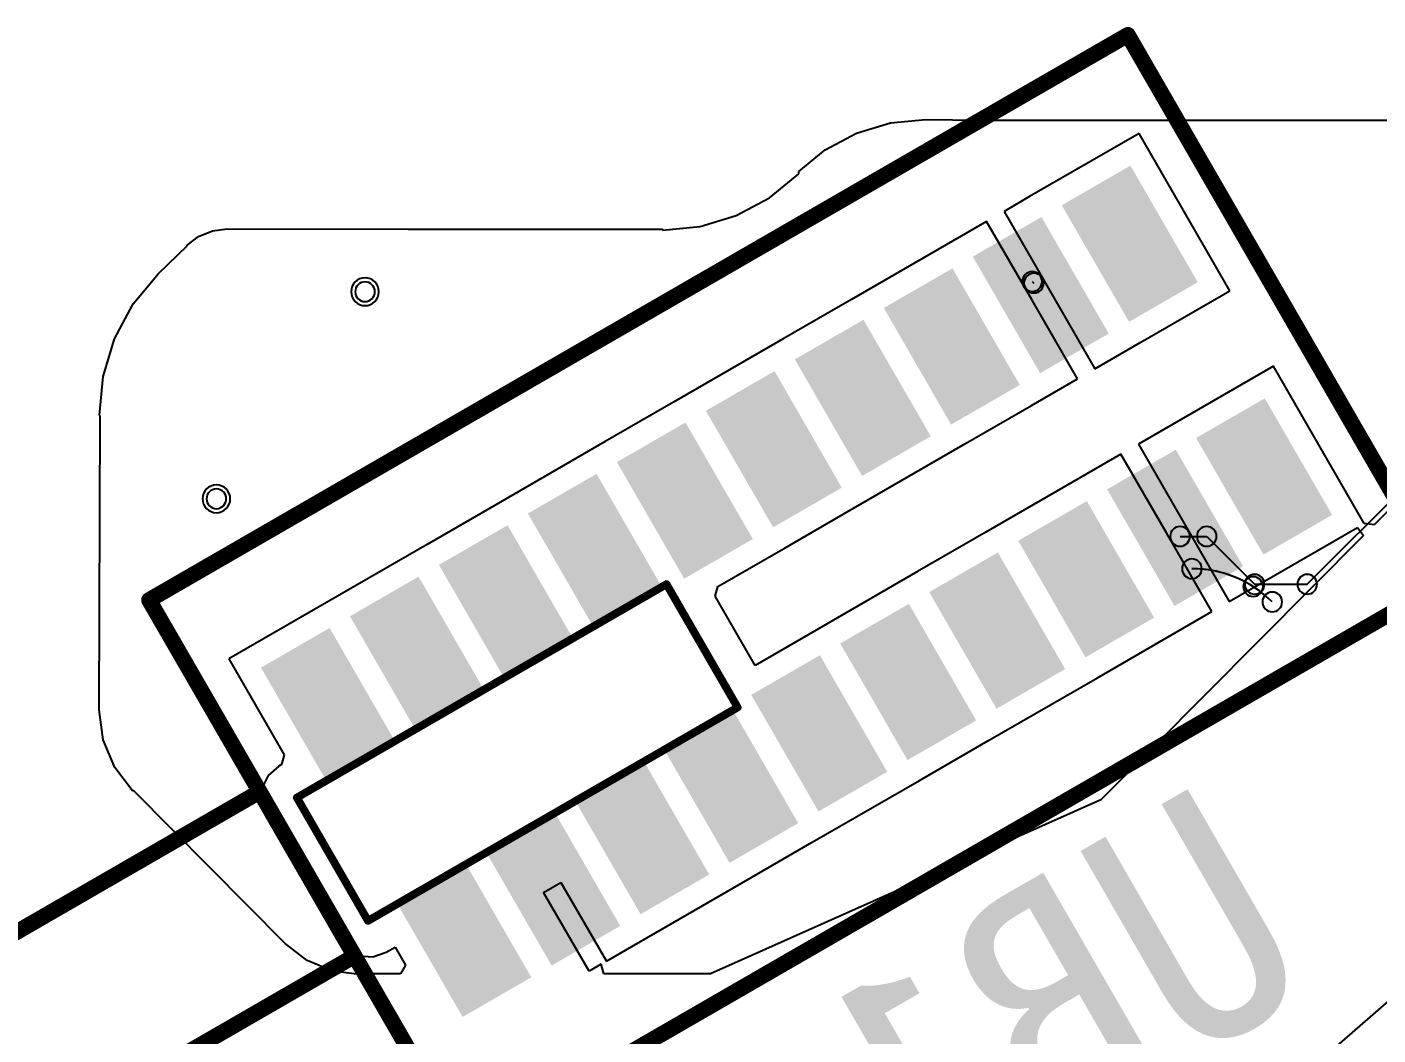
# Model space of a CAD drawing. Header units: inches. Extents: x 32166 to 66782, y 2386 to 7162.
# Drawn here: x 33156.7 to 33233.6, y 2931.9 to 2989.2 of the extents above; entities that cross this region are included whole.
import ezdxf

# ---------------------------------------------------------------- set-up
doc = ezdxf.new("R2010")
doc.units = ezdxf.units.IN
doc.header["$LTSCALE"] = 0.64311
doc.header["$MEASUREMENT"] = 0
for name, color, linetype in [('BOTTOMLAYER', 5, 'CONTINUOUS'), ('BOTTOMOVERLAY', 54, 'CONTINUOUS'), ('BOTTOMSOLDER', 6, 'CONTINUOUS'), ('KEEPOUTLAYER', 6, 'CONTINUOUS'), ('MULTILAYER', 9, 'CONTINUOUS')]:
    doc.layers.add(name, color=color, linetype=linetype)
doc.styles.get("Standard").update_dxf_attribs({"font": 'txt', "width": 0.8})

msp = doc.modelspace()

# ---------------------------------------------------------------- linework, layer by layer
at = {"layer": 'BOTTOMLAYER'}
for p, q in [((33203.903, 2983.197), (33205.844, 2983.785)), ((33205.844, 2983.785), (33207.862, 2983.984)), ((33207.862, 2983.984), (33210.888, 2983.934)), ((33210.888, 2983.934), (33313.161, 2983.934)), ((33202.115, 2982.241), (33203.903, 2983.197)), ((33219.996, 2983.184), (33213.761, 2979.584)), ((33225.171, 2974.22), (33219.996, 2983.184)), ((33200.627, 2981.02), (33202.115, 2982.241)), ((33198.959, 2979.519), (33200.62, 2980.882)), ((33200.62, 2980.882), (33200.627, 2981.02)), ((33200.62, 2980.882), (33200.62, 2980.882)), ((33197.064, 2978.506), (33198.959, 2979.519)), ((33213.761, 2979.584), (33212.307, 2978.744)), ((33213.761, 2979.584), (33213.761, 2979.584)), ((33213.761, 2979.584), (33213.761, 2979.584)), ((33195.008, 2977.882), (33197.064, 2978.506)), ((33212.307, 2978.744), (33214.894, 2974.264)), ((33166.452, 2977.316), (33167.237, 2977.641)), ((33167.237, 2977.641), (33168.079, 2977.752)), ((33168.079, 2977.752), (33178.398, 2977.724)), ((33178.398, 2977.724), (33192.869, 2977.724)), ((33192.869, 2977.671), (33195.008, 2977.882)), ((33192.869, 2977.724), (33192.869, 2977.671)), ((33211.317, 2978.173), (33209.864, 2977.334)), ((33213.905, 2973.69), (33211.317, 2978.173)), ((33165.798, 2976.779), (33165.8, 2976.816)), ((33165.8, 2976.816), (33166.452, 2977.316)), ((33209.864, 2977.334), (33203.628, 2973.734)), ((33209.864, 2977.334), (33209.864, 2977.334)), ((33164.156, 2975.216), (33165.798, 2976.779)), ((33165.798, 2976.779), (33165.798, 2976.779)), ((33162.728, 2973.476), (33164.156, 2975.216)), ((33213.913, 2974.752), (33214.006, 2974.659)), ((33214.894, 2974.264), (33214.894, 2974.264)), ((33214.894, 2974.264), (33217.482, 2969.781)), ((33220.105, 2971.295), (33225.171, 2974.22)), ((33161.667, 2971.49), (33162.728, 2973.476)), ((33203.628, 2973.734), (33199.731, 2971.484)), ((33203.628, 2973.734), (33203.628, 2973.734)), ((33203.628, 2973.734), (33203.628, 2973.734)), ((33216.492, 2969.21), (33213.905, 2973.69)), ((33213.905, 2973.69), (33213.905, 2973.69)), ((33161.013, 2969.335), (33161.667, 2971.49)), ((33199.731, 2971.484), (33193.496, 2967.884)), ((33199.731, 2971.484), (33199.731, 2971.484)), ((33217.482, 2969.781), (33220.105, 2971.295)), ((33220.105, 2971.295), (33220.105, 2971.295)), ((33220.105, 2971.295), (33220.105, 2971.295)), ((33227.646, 2969.933), (33221.411, 2966.333)), ((33232.818, 2960.975), (33227.646, 2969.933)), ((33160.798, 2967.15), (33161.013, 2969.335)), ((33213.869, 2967.695), (33216.492, 2969.21)), ((33193.496, 2967.884), (33189.599, 2965.634)), ((33193.496, 2967.884), (33193.496, 2967.884)), ((33193.496, 2967.884), (33193.496, 2967.884)), ((33209.972, 2965.445), (33213.869, 2967.695)), ((33213.869, 2967.695), (33213.869, 2967.695)), ((33160.792, 2950.364), (33160.848, 2967.095)), ((33160.848, 2967.095), (33160.798, 2967.15)), ((33160.848, 2967.095), (33160.848, 2967.095)), ((33221.411, 2966.333), (33219.957, 2965.494)), ((33221.411, 2966.333), (33221.411, 2966.333)), ((33221.411, 2966.333), (33221.411, 2966.333)), ((33238.968, 2966.519), (33233.385, 2960.901)), ((33189.599, 2965.634), (33183.363, 2962.034)), ((33189.599, 2965.634), (33189.599, 2965.634)), ((33203.737, 2961.845), (33209.972, 2965.445)), ((33209.972, 2965.445), (33209.972, 2965.445)), ((33209.972, 2965.445), (33209.972, 2965.445)), ((33219.957, 2965.494), (33222.544, 2961.014)), ((33218.967, 2964.923), (33217.514, 2964.083)), ((33221.555, 2960.44), (33218.967, 2964.923)), ((33217.514, 2964.083), (33211.278, 2960.483)), ((33217.514, 2964.083), (33217.514, 2964.083)), ((33229.57, 2957.512), (33235.548, 2963.49)), ((33183.363, 2962.034), (33179.466, 2959.784)), ((33183.363, 2962.034), (33183.363, 2962.034)), ((33183.363, 2962.034), (33183.363, 2962.034)), ((33199.84, 2959.595), (33203.737, 2961.845)), ((33203.737, 2961.845), (33203.737, 2961.845)), ((33222.544, 2961.014), (33222.544, 2961.014)), ((33222.544, 2961.014), (33225.132, 2956.531)), ((33227.755, 2958.045), (33232.432, 2960.745)), ((33232.432, 2960.745), (33232.781, 2960.293)), ((33233.385, 2960.901), (33232.818, 2960.975)), ((33211.278, 2960.483), (33207.381, 2958.233)), ((33211.278, 2960.483), (33211.278, 2960.483)), ((33211.278, 2960.483), (33211.278, 2960.483)), ((33232.781, 2960.293), (33217.818, 2945.234)), ((33224.142, 2955.959), (33221.555, 2960.44)), ((33221.555, 2960.44), (33221.555, 2960.44)), ((33222.331, 2960.24), (33223.847, 2960.24)), ((33223.847, 2960.24), (33226.575, 2957.512)), ((33179.466, 2959.784), (33173.231, 2956.184)), ((33179.466, 2959.784), (33179.466, 2959.784)), ((33196.015, 2957.387), (33199.84, 2959.595)), ((33199.84, 2959.595), (33199.84, 2959.595)), ((33199.84, 2959.595), (33199.84, 2959.595)), ((33207.381, 2958.233), (33201.146, 2954.633)), ((33207.381, 2958.233), (33207.381, 2958.233)), ((33225.132, 2956.531), (33227.755, 2958.045)), ((33227.755, 2958.045), (33227.755, 2958.045)), ((33227.755, 2958.045), (33227.755, 2958.045)), ((33195.867, 2956.835), (33196.015, 2957.387)), ((33198.14, 2952.898), (33195.867, 2956.835)), ((33226.575, 2957.512), (33229.57, 2957.512)), ((33173.231, 2956.184), (33168.164, 2953.259)), ((33173.231, 2956.184), (33173.231, 2956.184)), ((33173.231, 2956.184), (33173.231, 2956.184)), ((33221.519, 2954.445), (33224.142, 2955.959)), ((33201.146, 2954.633), (33198.14, 2952.898)), ((33201.146, 2954.633), (33201.146, 2954.633)), ((33201.146, 2954.633), (33201.146, 2954.633)), ((33217.622, 2952.195), (33221.519, 2954.445)), ((33221.519, 2954.445), (33221.519, 2954.445)), ((33168.164, 2953.259), (33171.318, 2947.797)), ((33211.387, 2948.595), (33217.622, 2952.195)), ((33217.622, 2952.195), (33217.622, 2952.195)), ((33217.622, 2952.195), (33217.622, 2952.195)), ((33161.016, 2948.663), (33160.792, 2950.364)), ((33161.672, 2947.077), (33161.016, 2948.663)), ((33207.49, 2946.345), (33211.387, 2948.595)), ((33211.387, 2948.595), (33211.387, 2948.595)), ((33171.318, 2947.797), (33171.17, 2947.245)), ((33162.683, 2945.76), (33161.672, 2947.077)), ((33171.013, 2947.155), (33170.407, 2946.624)), ((33171.17, 2947.245), (33171.013, 2947.155)), ((33170.407, 2946.624), (33170.051, 2945.901)), ((33201.254, 2942.745), (33207.49, 2946.345)), ((33207.49, 2946.345), (33207.49, 2946.345)), ((33207.49, 2946.345), (33207.49, 2946.345)), ((33162.757, 2945.755), (33162.683, 2945.76)), ((33171.386, 2937.053), (33162.757, 2945.755)), ((33162.757, 2945.755), (33162.757, 2945.755)), ((33170.051, 2945.901), (33169.998, 2945.097)), ((33169.998, 2945.097), (33170.257, 2944.334)), ((33217.818, 2945.234), (33195.588, 2935.334)), ((33170.257, 2944.334), (33174.307, 2937.32)), ((33197.357, 2940.495), (33201.254, 2942.745)), ((33201.254, 2942.745), (33201.254, 2942.745)), ((33228.843, 2929.124), (33243.977, 2942.288)), ((33186.09, 2939.967), (33187.08, 2940.539)), ((33188.679, 2935.484), (33186.09, 2939.967)), ((33187.08, 2940.539), (33189.668, 2936.056)), ((33191.122, 2936.895), (33197.357, 2940.495)), ((33197.357, 2940.495), (33197.357, 2940.495)), ((33197.357, 2940.495), (33197.357, 2940.495)), ((33172.638, 2936.092), (33171.386, 2937.053)), ((33174.307, 2937.32), (33174.838, 2936.714)), ((33177.128, 2936.564), (33177.634, 2936.856)), ((33177.634, 2936.856), (33178.227, 2935.829)), ((33189.668, 2936.056), (33191.122, 2936.895)), ((33191.122, 2936.895), (33191.122, 2936.895)), ((33174.096, 2935.488), (33172.638, 2936.092)), ((33174.838, 2936.714), (33175.561, 2936.358)), ((33175.561, 2936.358), (33176.365, 2936.305)), ((33176.365, 2936.305), (33177.128, 2936.564)), ((33177.128, 2936.564), (33177.128, 2936.564)), ((33175.608, 2935.289), (33174.096, 2935.488)), ((33175.66, 2935.334), (33175.608, 2935.289)), ((33177.942, 2935.334), (33175.66, 2935.334)), ((33175.66, 2935.334), (33175.66, 2935.334)), ((33178.227, 2935.829), (33177.942, 2935.334)), ((33189.375, 2935.886), (33188.679, 2935.484)), ((33189.523, 2935.334), (33189.375, 2935.886)), ((33195.588, 2935.334), (33189.523, 2935.334))]:
    msp.add_line(p, q, dxfattribs=at)
for centre, radius, start, end in [((33213.913, 2974.752), 0.562, 0, 180), ((33175.923, 2974.169), 0.562, 0, 180), ((33213.913, 2974.752), 0.562, 180, 0), ((33214.006, 2974.659), 0.562, 0, 180), ((33214.006, 2974.659), 0.562, 180, 0), ((33175.923, 2974.169), 0.562, 180, 0), ((33167.463, 2962.379), 0.562, 0, 180), ((33167.463, 2962.379), 0.562, 180, 0), ((33222.331, 2960.24), 0.562, 0, 180), ((33223.847, 2960.24), 0.562, 0, 180), ((33223.847, 2960.24), 0.562, 0, 180), ((33222.331, 2960.24), 0.562, 180, 0), ((33223.847, 2960.24), 0.562, 180, 0), ((33223.847, 2960.24), 0.562, 180, 0), ((33223.007, 2958.396), 0.562, 0, 180), ((33223.007, 2958.396), 0.562, 0, 180), ((33223.007, 2958.396), 0.562, 180, 0), ((33223.007, 2958.396), 0.562, 180, 0), ((33223.02, 2951.948), 6.448, 57.42707, 90.11205), ((33223.02, 2951.948), 6.448, 44.99995, 90.11195), ((33226.491, 2957.381), 0.562, 0, 180), ((33226.575, 2957.512), 0.562, 0, 180), ((33226.575, 2957.512), 0.562, 0, 180), ((33229.57, 2957.512), 0.562, 0, 180), ((33229.57, 2957.512), 0.562, 0, 180), ((33226.491, 2957.381), 0.562, 180, 0), ((33226.575, 2957.512), 0.562, 180, 0), ((33226.575, 2957.512), 0.562, 180, 0), ((33227.579, 2956.507), 0.562, 0, 180), ((33229.57, 2957.512), 0.562, 180, 0), ((33229.57, 2957.512), 0.562, 180, 0), ((33227.579, 2956.507), 0.562, 180, 0)]:
    msp.add_arc(centre, radius, start, end, dxfattribs=at)
for points in [[(33222.712, 2974.879), (33219.337, 2980.725), (33219.595, 2973.079), (33216.22, 2978.925)], [(33217.646, 2971.954), (33214.271, 2977.8), (33214.528, 2970.154), (33211.153, 2976)], [(33212.58, 2969.029), (33209.205, 2974.875), (33209.462, 2967.229), (33206.087, 2973.075)], [(33207.513, 2966.104), (33204.138, 2971.95), (33204.396, 2964.304), (33201.021, 2970.15)], [(33202.447, 2963.179), (33199.072, 2969.025), (33199.33, 2961.379), (33195.955, 2967.225)], [(33230.362, 2961.629), (33226.987, 2967.475), (33227.245, 2959.829), (33223.87, 2965.675)], [(33197.381, 2960.254), (33194.006, 2966.1), (33194.263, 2958.454), (33190.888, 2964.3)], [(33225.296, 2958.704), (33221.921, 2964.55), (33222.178, 2956.904), (33218.803, 2962.75)], [(33192.315, 2957.329), (33188.94, 2963.175), (33189.197, 2955.529), (33185.822, 2961.375)], [(33220.23, 2955.779), (33216.855, 2961.625), (33217.112, 2953.979), (33213.737, 2959.825)], [(33187.248, 2954.404), (33183.873, 2960.25), (33184.131, 2952.604), (33180.756, 2958.45)], [(33215.163, 2952.854), (33211.788, 2958.7), (33212.046, 2951.054), (33208.671, 2956.9)], [(33182.182, 2951.479), (33178.807, 2957.325), (33179.065, 2949.679), (33175.69, 2955.525)], [(33210.097, 2949.929), (33206.722, 2955.775), (33206.98, 2948.129), (33203.605, 2953.975)], [(33177.116, 2948.554), (33173.741, 2954.4), (33173.998, 2946.754), (33170.623, 2952.6)], [(33205.031, 2947.004), (33201.656, 2952.85), (33201.913, 2945.204), (33198.538, 2951.05)], [(33199.965, 2944.079), (33196.59, 2949.925), (33196.847, 2942.279), (33193.472, 2948.125)], [(33194.899, 2941.154), (33191.524, 2947), (33191.781, 2939.354), (33188.406, 2945.2)], [(33189.832, 2938.229), (33186.457, 2944.075), (33186.715, 2936.429), (33183.34, 2942.275)], [(33184.766, 2935.304), (33181.391, 2941.15), (33181.648, 2933.504), (33178.273, 2939.35)]]:
    msp.add_solid(points, dxfattribs=at)
at = {"layer": 'BOTTOMOVERLAY', "const_width": 0.9}
for points in [[(33163.628, 2956.615), (33219.357, 2988.79)], [(33219.357, 2988.79), (33237.357, 2957.613)], [(33181.628, 2925.438), (33237.357, 2957.613)], [(33163.628, 2956.615), (33181.628, 2925.438)], [(33117.395, 2915.373), (33169.928, 2945.703)], [(33122.795, 2906.02), (33175.328, 2936.35)]]:
    msp.add_lwpolyline(points, dxfattribs=at)
at = {"layer": 'BOTTOMOVERLAY', "const_width": 0.45}
for points in [[(33219.245, 2988.985, 1), (33219.47, 2988.595, 1)], [(33219.245, 2988.985, 1), (33219.47, 2988.595, 1)], [(33163.516, 2956.81, 1), (33163.741, 2956.42, 1)], [(33163.516, 2956.81, 1), (33163.741, 2956.42, 1)], [(33169.816, 2945.898, 1), (33170.041, 2945.509, 1)], [(33175.216, 2936.545, 1), (33175.441, 2936.155, 1)]]:
    msp.add_lwpolyline(points, format="xyb", close=True, dxfattribs=at)
at = {"layer": 'BOTTOMSOLDER'}
for centre, start, end in [((33175.923, 2974.169), 0, 180), ((33175.923, 2974.169), 180, 0), ((33167.463, 2962.379), 0, 180), ((33167.463, 2962.379), 180, 0)]:
    msp.add_arc(centre, 0.791, start, end, dxfattribs=at)
for points in [[(33223.337, 2974.712), (33219.505, 2981.349), (33219.427, 2972.455), (33215.595, 2979.092)], [(33218.271, 2971.787), (33214.438, 2978.424), (33214.361, 2969.53), (33210.529, 2976.167)], [(33213.204, 2968.862), (33209.372, 2975.499), (33209.295, 2966.605), (33205.463, 2973.242)], [(33208.138, 2965.937), (33204.306, 2972.574), (33204.228, 2963.68), (33200.396, 2970.317)], [(33203.072, 2963.012), (33199.24, 2969.649), (33199.162, 2960.755), (33195.33, 2967.392)], [(33230.987, 2961.462), (33227.155, 2968.099), (33227.077, 2959.204), (33223.245, 2965.842)], [(33198.006, 2960.087), (33194.173, 2966.724), (33194.096, 2957.83), (33190.264, 2964.467)], [(33225.921, 2958.537), (33222.088, 2965.174), (33222.011, 2956.279), (33218.179, 2962.917)], [(33192.939, 2957.162), (33189.107, 2963.799), (33189.03, 2954.905), (33185.198, 2961.542)], [(33220.854, 2955.612), (33217.022, 2962.249), (33216.945, 2953.354), (33213.113, 2959.992)], [(33187.873, 2954.237), (33184.041, 2960.874), (33183.963, 2951.98), (33180.131, 2958.617)], [(33215.788, 2952.687), (33211.956, 2959.324), (33211.878, 2950.429), (33208.046, 2957.067)], [(33182.807, 2951.312), (33178.975, 2957.949), (33178.897, 2949.055), (33175.065, 2955.692)], [(33210.722, 2949.762), (33206.89, 2956.399), (33206.812, 2947.504), (33202.98, 2954.142)], [(33177.741, 2948.387), (33173.908, 2955.024), (33173.831, 2946.13), (33169.999, 2952.767)], [(33205.656, 2946.837), (33201.823, 2953.474), (33201.746, 2944.579), (33197.914, 2951.217)], [(33200.589, 2943.912), (33196.757, 2950.549), (33196.68, 2941.654), (33192.848, 2948.292)], [(33195.523, 2940.987), (33191.691, 2947.624), (33191.613, 2938.729), (33187.781, 2945.367)], [(33190.457, 2938.062), (33186.625, 2944.699), (33186.547, 2935.804), (33182.715, 2942.442)], [(33185.391, 2935.137), (33181.558, 2941.774), (33181.481, 2932.879), (33177.649, 2939.517)]]:
    msp.add_solid(points, dxfattribs=at)
at = {"layer": 'KEEPOUTLAYER', "const_width": 0.45}
for points in [[(33172.045, 2945.367), (33193.09, 2957.517)], [(33193.09, 2957.517), (33197.14, 2950.502)], [(33176.095, 2938.352), (33197.14, 2950.502)], [(33172.045, 2945.367), (33176.095, 2938.352)]]:
    msp.add_lwpolyline(points, dxfattribs=at)
at = {"layer": 'KEEPOUTLAYER', "const_width": 0.225}
for points in [[(33193.033, 2957.614, 1), (33193.146, 2957.419, 1)], [(33193.033, 2957.614, 1), (33193.146, 2957.419, 1)], [(33197.084, 2950.599, 1), (33197.196, 2950.405, 1)], [(33197.084, 2950.599, 1), (33197.196, 2950.405, 1)], [(33171.989, 2945.464, 1), (33172.102, 2945.269, 1)], [(33171.989, 2945.464, 1), (33172.102, 2945.269, 1)], [(33176.039, 2938.449, 1), (33176.152, 2938.255, 1)], [(33176.039, 2938.449, 1), (33176.152, 2938.255, 1)]]:
    msp.add_lwpolyline(points, format="xyb", close=True, dxfattribs=at)
at = {"layer": 'MULTILAYER'}
for centre, start, end in [((33175.923, 2974.169), 0, 180), ((33175.923, 2974.169), 180, 0), ((33167.463, 2962.379), 0, 180), ((33167.463, 2962.379), 180, 0)]:
    msp.add_arc(centre, 0.562, start, end, dxfattribs=at)
for points in [[(33222.712, 2974.879), (33219.337, 2980.725), (33219.595, 2973.079), (33216.22, 2978.925)], [(33217.646, 2971.954), (33214.271, 2977.8), (33214.528, 2970.154), (33211.153, 2976)], [(33212.58, 2969.029), (33209.205, 2974.875), (33209.462, 2967.229), (33206.087, 2973.075)], [(33207.513, 2966.104), (33204.138, 2971.95), (33204.396, 2964.304), (33201.021, 2970.15)], [(33202.447, 2963.179), (33199.072, 2969.025), (33199.33, 2961.379), (33195.955, 2967.225)], [(33230.362, 2961.629), (33226.987, 2967.475), (33227.245, 2959.829), (33223.87, 2965.675)], [(33197.381, 2960.254), (33194.006, 2966.1), (33194.263, 2958.454), (33190.888, 2964.3)], [(33225.296, 2958.704), (33221.921, 2964.55), (33222.178, 2956.904), (33218.803, 2962.75)], [(33192.315, 2957.329), (33188.94, 2963.175), (33189.197, 2955.529), (33185.822, 2961.375)], [(33220.23, 2955.779), (33216.855, 2961.625), (33217.112, 2953.979), (33213.737, 2959.825)], [(33187.248, 2954.404), (33183.873, 2960.25), (33184.131, 2952.604), (33180.756, 2958.45)], [(33215.163, 2952.854), (33211.788, 2958.7), (33212.046, 2951.054), (33208.671, 2956.9)], [(33182.182, 2951.479), (33178.807, 2957.325), (33179.065, 2949.679), (33175.69, 2955.525)], [(33210.097, 2949.929), (33206.722, 2955.775), (33206.98, 2948.129), (33203.605, 2953.975)], [(33177.116, 2948.554), (33173.741, 2954.4), (33173.998, 2946.754), (33170.623, 2952.6)], [(33205.031, 2947.004), (33201.656, 2952.85), (33201.913, 2945.204), (33198.538, 2951.05)], [(33199.965, 2944.079), (33196.59, 2949.925), (33196.847, 2942.279), (33193.472, 2948.125)], [(33194.899, 2941.154), (33191.524, 2947), (33191.781, 2939.354), (33188.406, 2945.2)], [(33189.832, 2938.229), (33186.457, 2944.075), (33186.715, 2936.429), (33183.34, 2942.275)], [(33184.766, 2935.304), (33181.391, 2941.15), (33181.648, 2933.504), (33178.273, 2939.35)]]:
    msp.add_solid(points, dxfattribs=at)

# ---------------------------------------------------------------- texts
at = {"layer": 'BOTTOMOVERLAY', "text_generation_flag": 2}
msp.add_text('UB1', height=13.5, rotation=30, dxfattribs=at).set_placement((33230.463, 2934.704))

doc.saveas('drawing.dxf')
